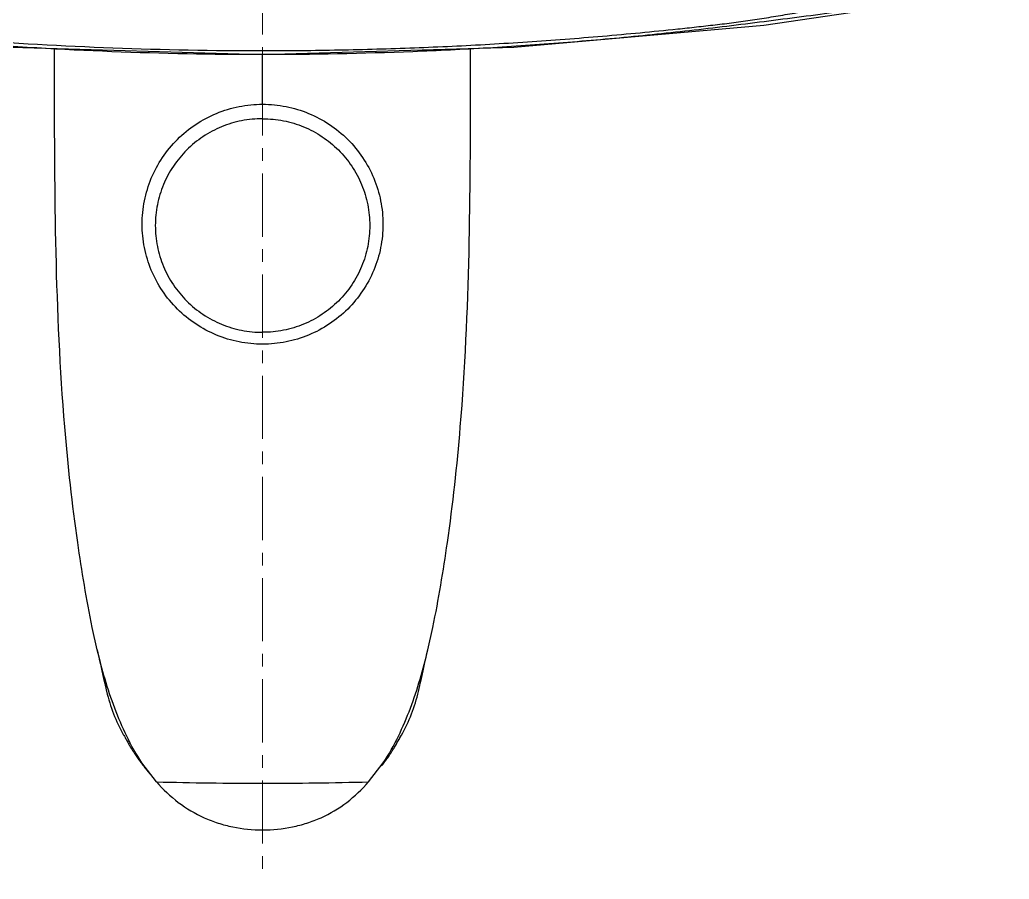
# Model space of a CAD drawing. Extents: x 0 to 1128, y 0 to 827.
# Drawn here: x 236.9 to 334.7, y 523 to 608 of the extents above; entities that cross this region are included whole.
import ezdxf

# ---------------------------------------------------------------- set-up
doc = ezdxf.new("R2010")
doc.units = 0
doc.header["$LTSCALE"] = 10
doc.header["$MEASUREMENT"] = 0
doc.linetypes.add('CENTER', pattern=[2, 1.25, -0.25, 0.25, -0.25])
doc.linetypes.add('CENTER2', pattern=[28.575, 19.05, -3.175, 3.175, -3.175])
doc.layers.add('Cneter', color=1, linetype='CENTER2', lineweight=13)
doc.layers.add('DEF_LAYER_ASSEM_MEMBER', color=7, linetype='CONTINUOUS')
doc.layers.add('MEMBER', color=7, linetype='CONTINUOUS')

msp = doc.modelspace()

# ---------------------------------------------------------------- linework, layer by layer
at = {"layer": 'Cneter', "linetype": 'CENTER', "lineweight": 5, "ltscale": 0.5}
msp.add_line((260.898, 632.794), (260.898, 523.018), dxfattribs=at)
at = {"layer": 'DEF_LAYER_ASSEM_MEMBER', "color": 7, "linetype": 'Continuous'}
for p, q in [((240.342, 602.232), (240.342, 605.111)), ((281.454, 602.232), (281.454, 605.102)), ((244.557, 545.712), (244.065, 547.915)), ((277.239, 545.712), (277.731, 547.915)), ((245.19, 542.867), (245.304, 542.366)), ((247.238, 537.158), (247.303, 537.036)), ((247.303, 537.036), (247.352, 536.946)), ((247.352, 536.946), (247.404, 536.85)), ((274.367, 536.805), (274.423, 536.907)), ((274.423, 536.907), (274.475, 537.003)), ((274.475, 537.003), (274.523, 537.093)), ((274.523, 537.093), (274.568, 537.177)), ((274.568, 537.177), (274.607, 537.253)), ((247.404, 536.85), (247.459, 536.751)), ((247.459, 536.751), (247.514, 536.651)), ((247.514, 536.651), (247.569, 536.555)), ((247.569, 536.555), (247.622, 536.461)), ((247.622, 536.461), (247.674, 536.372)), ((247.674, 536.372), (247.725, 536.285)), ((247.725, 536.285), (247.776, 536.2)), ((247.776, 536.2), (247.825, 536.117)), ((247.825, 536.117), (247.874, 536.036)), ((247.874, 536.036), (247.923, 535.956)), ((247.923, 535.956), (247.972, 535.878)), ((273.841, 535.905), (273.893, 535.99)), ((273.893, 535.99), (273.947, 536.078)), ((273.947, 536.078), (274.003, 536.171)), ((274.003, 536.171), (274.061, 536.269)), ((274.061, 536.269), (274.121, 536.371)), ((274.121, 536.371), (274.183, 536.478)), ((274.183, 536.478), (274.246, 536.588)), ((274.246, 536.588), (274.308, 536.698)), ((274.308, 536.698), (274.367, 536.805)), ((247.972, 535.878), (248.02, 535.8)), ((248.02, 535.8), (248.069, 535.724)), ((248.069, 535.724), (248.117, 535.648)), ((248.117, 535.648), (248.164, 535.574)), ((248.164, 535.574), (248.212, 535.501)), ((248.212, 535.501), (248.259, 535.43)), ((248.259, 535.43), (248.329, 535.324)), ((248.329, 535.324), (248.398, 535.221)), ((248.398, 535.221), (248.467, 535.121)), ((248.467, 535.121), (248.535, 535.023)), ((248.535, 535.023), (248.602, 534.927)), ((273.198, 534.932), (273.267, 535.031)), ((273.267, 535.031), (273.336, 535.131)), ((273.336, 535.131), (273.406, 535.233)), ((273.406, 535.233), (273.475, 535.337)), ((273.475, 535.337), (273.546, 535.443)), ((273.546, 535.443), (273.594, 535.516)), ((273.594, 535.516), (273.642, 535.59)), ((273.642, 535.59), (273.691, 535.666)), ((273.691, 535.666), (273.74, 535.744)), ((273.74, 535.744), (273.79, 535.823)), ((273.79, 535.823), (273.841, 535.905)), ((248.602, 534.927), (248.669, 534.833)), ((248.669, 534.833), (248.735, 534.742)), ((248.735, 534.742), (248.8, 534.652)), ((248.8, 534.652), (248.865, 534.564)), ((248.865, 534.564), (248.929, 534.478)), ((248.929, 534.478), (248.993, 534.393)), ((250.412, 532.643), (248.967, 534.536)), ((248.993, 534.393), (249.057, 534.31)), ((249.057, 534.31), (249.12, 534.229)), ((249.12, 534.229), (249.182, 534.149)), ((249.182, 534.149), (249.243, 534.072)), ((249.243, 534.072), (249.304, 533.996)), ((249.304, 533.996), (249.364, 533.922)), ((271.384, 532.643), (272.829, 534.536)), ((272.67, 534.22), (272.715, 534.279)), ((272.715, 534.279), (272.783, 534.368)), ((272.783, 534.368), (272.852, 534.458)), ((272.852, 534.458), (272.921, 534.55)), ((272.921, 534.55), (272.99, 534.643)), ((272.99, 534.643), (273.059, 534.738)), ((273.059, 534.738), (273.128, 534.835)), ((273.128, 534.835), (273.198, 534.932)), ((249.364, 533.922), (249.423, 533.849)), ((249.423, 533.849), (249.482, 533.779)), ((249.482, 533.779), (249.539, 533.71)), ((249.539, 533.71), (249.596, 533.643)), ((249.596, 533.643), (249.651, 533.578)), ((249.651, 533.578), (249.705, 533.515)), ((249.705, 533.515), (249.758, 533.455)), ((249.758, 533.455), (249.81, 533.396)), ((249.81, 533.396), (249.86, 533.338)), ((249.943, 533.247), (249.996, 533.187))]:
    msp.add_line(p, q, dxfattribs=at)
at = {"layer": 'DEF_LAYER_ASSEM_MEMBER', "color": 9, "linetype": 'Continuous'}
msp.add_line((260.898, 599.639), (260.898, 604.546), dxfattribs=at)
at = {"layer": 'DEF_LAYER_ASSEM_MEMBER', "color": 7, "linetype": 'Continuous'}
for points in [[(244.557, 545.712), (244.631, 545.397), (244.725, 544.995), (244.81, 544.618), (244.889, 544.265), (244.961, 543.937), (245.027, 543.631), (245.19, 542.867)], [(276.769, 543.631), (276.835, 543.936), (276.907, 544.265), (276.986, 544.618), (277.071, 544.995), (277.165, 545.397), (277.239, 545.712)], [(276.313, 541.593), (276.449, 542.18), (276.492, 542.366), (276.606, 542.867), (276.769, 543.631)], [(245.304, 542.366), (245.446, 541.755), (245.483, 541.593)], [(247.18, 537.27), (247.179, 537.27), (247.238, 537.158)], [(249.86, 533.338), (249.877, 533.32), (249.943, 533.247)]]:
    msp.add_lwpolyline(points, dxfattribs=at)
for centre, radius, start, end in [((261.446, 545.296), 16.386, 193.05819, 209.35835), ((260.349, 545.296), 16.387, 330.57381, 346.94151), ((260.233, 545.357), 16.518, 327.59151, 330.58571)]:
    msp.add_arc(centre, radius, start, end, dxfattribs=at)
at = {"layer": 'DEF_LAYER_ASSEM_MEMBER', "color": 9, "linetype": 'Continuous'}
for centre, radius, start, end in [((260.865, 947.226), 414.715, 268.55569, 270.00455), ((260.93, 947.294), 414.783, 269.99557, 271.44421)]:
    msp.add_arc(centre, radius, start, end, dxfattribs=at)
at = {"layer": 'DEF_LAYER_ASSEM_MEMBER', "color": 7, "linetype": 'Continuous'}
for points, start_tangent, end_tangent in [([(242.626, 556.295), (241.35, 567.731), (240.342, 602.232)], (-0.141976, 0.98987), (-0.000006, 1)), ([(279.17, 556.295), (280.446, 567.731), (281.454, 602.232)], (0.141961, 0.989872), (0.000063, 1)), ([(260.898, 575.918), (258.578, 576.145), (256.345, 576.82), (254.288, 577.916), (252.484, 579.391), (251.004, 581.188), (249.904, 583.239), (249.227, 585.464), (248.998, 587.778), (249.227, 590.093), (249.904, 592.318), (251.004, 594.369), (252.484, 596.166), (254.288, 597.641), (256.345, 598.736), (258.578, 599.411), (260.898, 599.639)], (-1, 0), (1, 0)), ([(260.898, 599.639), (263.218, 599.411), (265.451, 598.736), (267.508, 597.641), (269.312, 596.166), (270.792, 594.369), (271.892, 592.318), (272.569, 590.093), (272.798, 587.778), (272.569, 585.464), (271.892, 583.239), (270.792, 581.188), (269.312, 579.391), (267.508, 577.916), (265.451, 576.82), (263.218, 576.145), (260.898, 575.918)], (1, 0), (-1, 0)), ([(244.065, 547.915), (243.284, 552.095), (242.626, 556.295)], (-0.203816, 0.979009), (-0.141977, 0.98987)), ([(277.731, 547.915), (278.512, 552.095), (279.17, 556.295)], (0.203815, 0.979009), (0.141961, 0.989872)), ([(248.967, 534.536), (247.472, 537.158), (246.284, 539.932), (244.557, 545.712)], (-0.554213, 0.832375), (-0.232817, 0.972521)), ([(272.829, 534.536), (274.324, 537.158), (275.512, 539.932), (277.239, 545.712)], (0.554218, 0.832371), (0.232765, 0.972533)), ([(250.412, 532.643), (252.573, 530.618), (255.12, 529.103), (256.506, 528.57), (257.945, 528.195), (260.898, 527.895)], (0.65976, -0.751477), (1, 0)), ([(260.898, 527.895), (263.852, 528.195), (265.29, 528.57), (266.676, 529.103), (269.223, 530.618), (271.384, 532.643)], (1, 0), (0.659761, 0.751476))]:
    msp.add_spline(points, degree=3, dxfattribs=dict(at, start_tangent=start_tangent, end_tangent=end_tangent))
at = {"layer": 'DEF_LAYER_ASSEM_MEMBER', "color": 9, "linetype": 'Continuous'}
for points, start_tangent, end_tangent in [([(260.898, 598.208), (258.832, 598.005), (256.842, 597.404), (255.01, 596.428), (253.404, 595.115), (252.086, 593.515), (251.106, 591.69), (250.503, 589.709), (250.299, 587.649), (250.503, 585.589), (251.106, 583.609), (252.086, 581.783), (253.404, 580.183), (255.01, 578.87), (256.842, 577.894), (258.832, 577.294), (260.898, 577.09)], (-1, 0), (1, 0)), ([(260.898, 598.208), (262.964, 598.005), (264.954, 597.404), (266.786, 596.428), (268.392, 595.115), (269.711, 593.515), (270.69, 591.69), (271.293, 589.709), (271.497, 587.649), (271.293, 585.589), (270.69, 583.609), (269.711, 581.783), (268.392, 580.183), (266.786, 578.87), (264.954, 577.894), (262.964, 577.294), (260.898, 577.09)], (1, 0), (-1, 0))]:
    msp.add_spline(points, degree=3, dxfattribs=dict(at, start_tangent=start_tangent, end_tangent=end_tangent))
at = {"layer": 'MEMBER', "color": 7, "linetype": 'Continuous'}
for p, q in [((236.099, 605.274), (260.832, 604.544)), ((260.832, 604.544), (285.722, 605.275))]:
    msp.add_line(p, q, dxfattribs=at)
msp.add_lwpolyline([(285.722, 605.275), (310.447, 607.465), (334.697, 611.05)], dxfattribs=at)
at = {"layer": 'MEMBER', "color": 9, "linetype": 'Continuous', "start_tangent": (0.99353, -0.113572), "end_tangent": (0.990306, 0.138904)}
msp.add_spline([(216.385, 607.468), (231.227, 606.059), (246.109, 605.216), (261.01, 604.938), (268.462, 605.011), (275.912, 605.225), (283.356, 605.579), (290.793, 606.076), (294.508, 606.377), (298.22, 606.714), (301.929, 607.086), (303.782, 607.285), (305.634, 607.494), (307.484, 607.719), (309.329, 607.977), (311.169, 608.265), (313.003, 608.577), (316.655, 609.259), (320.282, 609.994), (323.886, 610.759), (327.472, 611.521), (331.061, 612.238), (334.698, 612.842)], degree=3, dxfattribs=at)
at = {"layer": 'MEMBER', "color": 7, "linetype": 'Continuous', "start_tangent": (-0.979652, -0.200703), "end_tangent": (-0.992964, 0.118416)}
msp.add_spline([(334.698, 611.484), (331.059, 610.795), (327.422, 610.184), (320.125, 609.087), (312.782, 608.093), (309.097, 607.623), (305.405, 607.171), (301.71, 606.749), (298.01, 606.365), (290.6, 605.708), (283.179, 605.197), (275.75, 604.834), (260.877, 604.544), (246.005, 604.835), (231.155, 605.711), (216.35, 607.176)], degree=3, dxfattribs=at)

doc.saveas('drawing.dxf')
